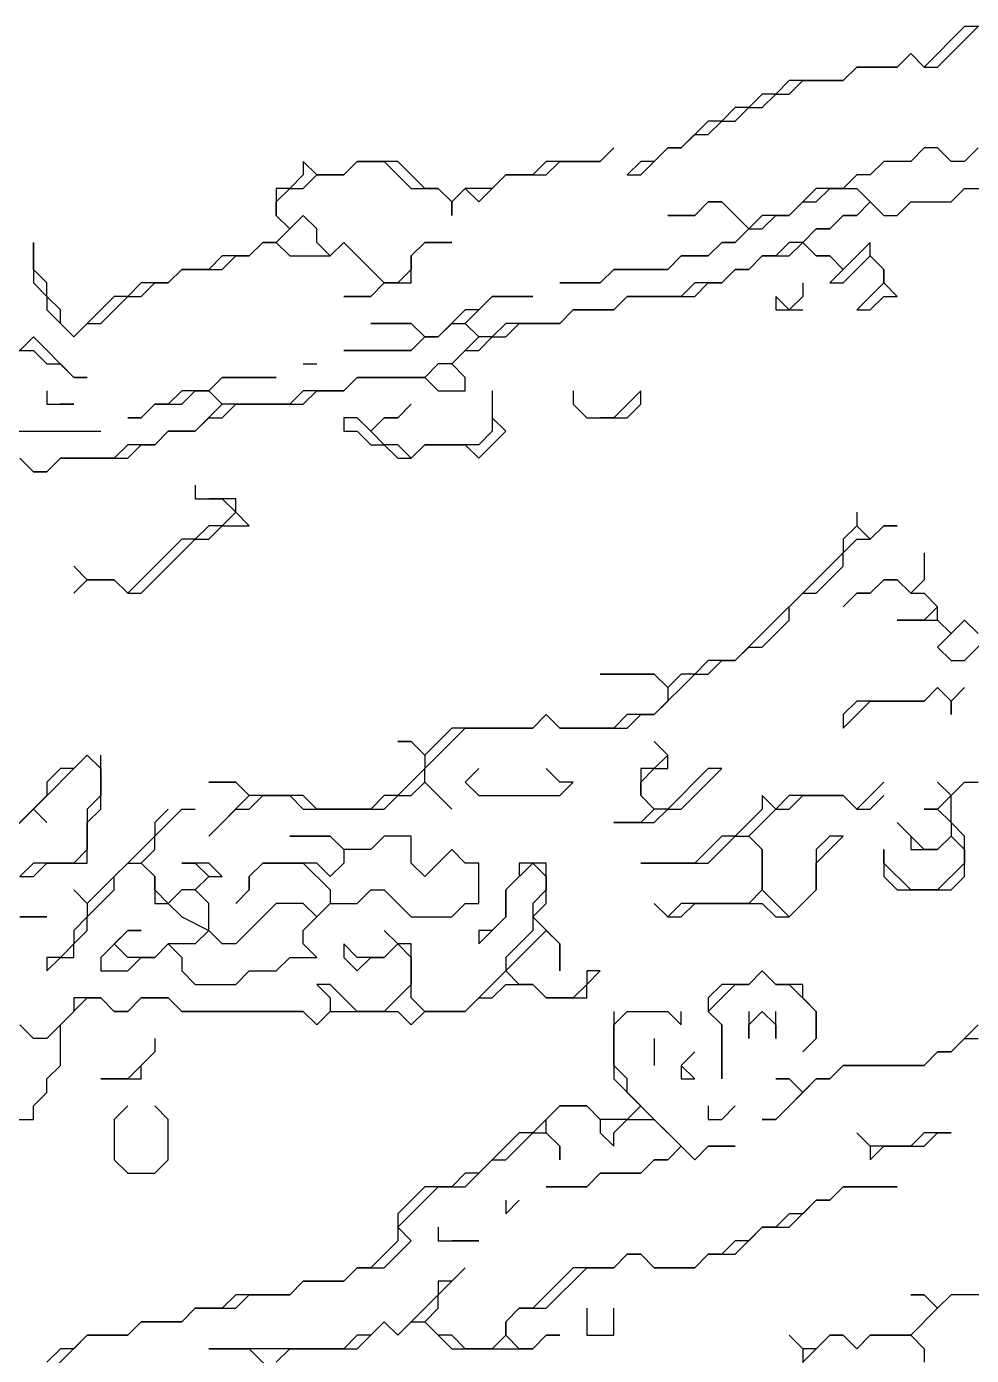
# Model space of a CAD drawing. Header units: metres. Extents: x 76363 to 76886, y 81203 to 81673.
# Drawn here: x 76474 to 76502, y 81278.4 to 81317.8 of the extents above; entities that cross this region are included whole.
import ezdxf

# ---------------------------------------------------------------- set-up
doc = ezdxf.new("R2010")
doc.units = ezdxf.units.M

msp = doc.modelspace()

# ---------------------------------------------------------------- linework, layer by layer
for points in [[(76502.6, 81317.8, 218.47), (76501.8, 81317.8, 218.48), (76500.6, 81316.6, 218.66), (76500.2, 81317, 218.53), (76499.8, 81316.6, 218.503), (76498.6, 81316.6, 218.43), (76498.2, 81316.2, 218.5), (76496.6, 81316.2, 218.5), (76496.2, 81315.8, 218.49), (76495.8, 81315.8, 218.485), (76495.4, 81315.4, 218.55), (76495, 81315.4, 218.55), (76494.6, 81315, 218.645), (76494.2, 81315, 218.61), (76493.4, 81314.2, 218.65), (76493, 81314.2, 218.73), (76492.6, 81313.8, 218.79), (76492.2, 81313.8, 218.875), (76491.8, 81313.4, 219.045), (76492.2, 81313.4, 219.077), (76493, 81314.2, 218.73), (76493.4, 81314.2, 218.65), (76493.8, 81314.6, 218.595), (76494.2, 81314.6, 218.67), (76494.6, 81315, 218.645), (76495, 81315, 218.69), (76495.4, 81315.4, 218.55), (76495.8, 81315.4, 218.54), (76496.2, 81315.8, 218.49), (76496.6, 81315.8, 218.49), (76497, 81316.2, 218.5), (76498.2, 81316.2, 218.5), (76498.6, 81316.6, 218.43), (76499.8, 81316.6, 218.503), (76500.2, 81317, 218.53), (76500.6, 81316.6, 218.66), (76501, 81316.6, 218.73), (76502.2, 81317.8, 218.45)], [(76502.2, 81314.2, 220.69), (76501.8, 81313.8, 220.83), (76501.4, 81313.8, 220.68), (76501, 81314.2, 220.387), (76500.6, 81314.2, 220.365), (76500.2, 81313.8, 220.61), (76499.4, 81313.8, 220.525), (76499, 81313.4, 220.665), (76498.6, 81313.4, 220.553), (76498.2, 81313, 220.805), (76497.4, 81313, 220.65), (76496.6, 81312.2, 220.965), (76495.8, 81312.2, 220.7), (76495.4, 81311.8, 220.944), (76494.6, 81312.6, 219.98), (76494.2, 81312.6, 219.917), (76493.8, 81312.2, 220.115), (76493, 81312.2, 219.89), (76493.8, 81312.2, 220.115), (76494.2, 81312.6, 219.917), (76494.6, 81312.6, 219.98), (76495.4, 81311.8, 220.944), (76495, 81311.4, 220.927), (76494.6, 81311.4, 220.785), (76494.2, 81311, 220.96), (76493.4, 81311, 220.81), (76493, 81310.6, 220.945), (76491.4, 81310.6, 220.755), (76491, 81310.2, 220.975), (76489.8, 81310.2, 220.74), (76491, 81310.2, 220.975), (76491.4, 81310.6, 220.755), (76493, 81310.6, 220.945), (76493.4, 81311, 220.81), (76494.2, 81311, 220.96), (76494.6, 81311.4, 220.785), (76495, 81311.4, 220.927), (76495.4, 81311.8, 220.944), (76495.8, 81311.8, 221.067), (76496.2, 81312.2, 220.75), (76496.6, 81312.2, 220.965), (76497, 81312.6, 220.765), (76497.4, 81312.6, 220.893), (76497.8, 81313, 220.703), (76498.6, 81313, 220.977), (76499, 81312.6, 221.09), (76498.6, 81312.2, 221.08), (76498.2, 81312.2, 221.195), (76497.8, 81311.8, 221.17), (76497.4, 81311.8, 221.29), (76497, 81311.4, 221.35), (76496.6, 81311.4, 221.35), (76496.2, 81311, 221.255), (76495.8, 81311, 221.26), (76495.4, 81310.6, 221.245), (76495, 81310.6, 221.293), (76494.6, 81310.2, 221.305), (76493.8, 81310.2, 221.235), (76493.4, 81309.8, 221.14), (76491.8, 81309.8, 221.23), (76491.4, 81309.4, 221.245), (76490.2, 81309.4, 221.25), (76489.8, 81309, 221.157), (76488.2, 81309, 221.05), (76487.8, 81308.6, 221.07), (76487.4, 81308.6, 221.065), (76487, 81309, 220.77), (76487.8, 81309.8, 220.467), (76489, 81309.8, 220.693), (76487.8, 81309.8, 220.467), (76487.4, 81309.4, 220.68), (76487, 81309.4, 220.495), (76486.2, 81308.6, 220.73), (76485.8, 81308.6, 220.657), (76485.4, 81309, 220.29), (76484.2, 81309, 220.197), (76485.4, 81309, 220.29), (76485.8, 81308.6, 220.657), (76485.4, 81308.2, 220.79), (76483.4, 81308.2, 220.68), (76485.4, 81308.2, 220.79), (76485.8, 81308.6, 220.657), (76486.2, 81308.6, 220.73), (76486.6, 81309, 220.595), (76487, 81309, 220.77), (76487.4, 81308.6, 221.065), (76486.6, 81307.8, 221), (76486.2, 81307.8, 221), (76485.8, 81307.4, 221.14), (76483.8, 81307.4, 221.14), (76483.4, 81307, 221.177), (76482.2, 81307, 221.28), (76481.8, 81306.6, 221.19), (76479.8, 81306.6, 221.31), (76479.4, 81307, 220.95), (76479.8, 81307.4, 220.85), (76481.4, 81307.4, 220.873), (76479.8, 81307.4, 220.85), (76479.4, 81307, 220.95), (76478.6, 81307, 220.915), (76478.2, 81306.6, 221.145), (76477.8, 81306.6, 221.035), (76477.4, 81306.2, 221.267), (76477, 81306.2, 221.153), (76477.4, 81306.2, 221.267), (76477.8, 81306.6, 221.035), (76478.6, 81306.6, 221.18), (76479, 81307, 220.99), (76479.4, 81307, 220.95), (76479.8, 81306.6, 221.31), (76479, 81305.8, 221.39), (76478.2, 81305.8, 221.55), (76477.8, 81305.4, 221.745), (76477, 81305.4, 221.805), (76476.6, 81305, 221.825), (76475, 81305, 221.68), (76474.6, 81304.6, 221.63), (76474.2, 81304.6, 221.545), (76473.8, 81305, 221.61)], [(76491.4, 81314.2, 218.74), (76491, 81313.8, 218.87), (76489.4, 81313.8, 218.84), (76489, 81313.4, 218.86), (76488.2, 81313.4, 218.75), (76487.8, 81313, 218.7), (76487, 81313, 218.69), (76486.6, 81312.6, 218.76), (76486.2, 81313, 218.78), (76485.8, 81313, 218.78), (76485, 81313.8, 218.745), (76483.8, 81313.8, 218.9), (76483.4, 81313.4, 218.88), (76482.6, 81313.4, 218.995), (76482.2, 81313.8, 219.05), (76482.2, 81313.4, 219.04), (76481.8, 81313, 219.095), (76481.4, 81313, 219.06), (76481.4, 81312.2, 218.91), (76481.8, 81311.8, 219.01), (76481.4, 81311.4, 218.95), (76481, 81311.4, 218.95), (76480.6, 81311, 218.94), (76479.8, 81311, 219.09), (76479.4, 81310.6, 219.16), (76478.6, 81310.6, 219.155), (76478.2, 81310.2, 219.14), (76477.4, 81310.2, 219.18), (76477, 81309.8, 219.357), (76476.6, 81309.8, 219.285), (76475.4, 81308.6, 219.39), (76475, 81309, 219.25), (76475, 81309.4, 219.155), (76474.6, 81309.8, 219.163), (76474.6, 81310.2, 219.155), (76474.2, 81310.6, 219.1), (76474.2, 81311.4, 219.06), (76474.2, 81310.2, 219.16), (76474.6, 81309.8, 219.163), (76474.6, 81309.4, 219.19), (76475.4, 81308.6, 219.39), (76475.8, 81309, 219.365), (76476.2, 81309, 219.33), (76477, 81309.8, 219.357), (76477.4, 81309.8, 219.21), (76477.8, 81310.2, 219.14), (76478.2, 81310.2, 219.14), (76478.6, 81310.6, 219.155), (76479.8, 81310.6, 219.08), (76480.2, 81311, 218.995), (76480.6, 81311, 218.94), (76481, 81311.4, 218.95), (76481.4, 81311.4, 218.95), (76481.8, 81311, 219.01), (76483, 81311, 219.332), (76483.4, 81311.4, 219.18), (76484.6, 81310.2, 219.43), (76484.2, 81309.8, 219.64), (76483.4, 81309.8, 219.795), (76484.2, 81309.8, 219.64), (76484.6, 81310.2, 219.43), (76485.4, 81310.2, 219.615), (76485.4, 81311, 219.377), (76485.8, 81311.4, 219.135), (76486.6, 81311.4, 219.24), (76485.8, 81311.4, 219.135), (76485.4, 81311, 219.377), (76485.4, 81310.6, 219.48), (76485, 81310.2, 219.5), (76484.6, 81310.2, 219.43), (76483.4, 81311.4, 219.18), (76483, 81311, 219.332), (76482.6, 81311.4, 219.34), (76482.6, 81311.8, 219.35), (76482.2, 81312.2, 219.29), (76481.8, 81311.8, 219.01), (76481.4, 81312.2, 218.91), (76481.4, 81312.6, 219.005), (76481.8, 81313, 219.095), (76482.2, 81313, 219.095), (76482.6, 81313.4, 218.995), (76483.4, 81313.4, 218.88), (76483.8, 81313.8, 218.9), (76484.6, 81313.8, 218.81), (76485.4, 81313, 218.78), (76486.2, 81313, 218.78), (76486.6, 81312.6, 218.76), (76486.6, 81312.2, 218.855), (76486.6, 81312.6, 218.76), (76487, 81313, 218.69), (76487.4, 81312.6, 218.75), (76488.2, 81313.4, 218.75), (76489.4, 81313.4, 218.937), (76489.8, 81313.8, 218.8), (76491, 81313.8, 218.87)], [(76473.8, 81305, 221.61), (76474.2, 81304.6, 221.545), (76474.6, 81304.6, 221.63), (76475, 81305, 221.68), (76477, 81305, 221.785), (76477.4, 81305.4, 221.805), (76477.8, 81305.4, 221.745), (76478.2, 81305.8, 221.55), (76479, 81305.8, 221.39), (76479.4, 81306.2, 221.34), (76479.8, 81306.2, 221.34), (76480.2, 81306.6, 221.35), (76482.2, 81306.6, 221.15), (76482.6, 81307, 221.225), (76483.4, 81307, 221.177), (76483.8, 81307.4, 221.14), (76485.8, 81307.4, 221.14), (76486.2, 81307, 220.86), (76487, 81307, 220.5), (76487, 81307.4, 220.673), (76486.6, 81307.8, 221), (76487, 81308.2, 221.055), (76487.4, 81308.2, 221.01), (76487.8, 81308.6, 221.07), (76488.2, 81308.6, 221.065), (76488.6, 81309, 221.12), (76489.8, 81309, 221.157), (76490.2, 81309.4, 221.25), (76491.4, 81309.4, 221.245), (76491.8, 81309.8, 221.23), (76493.8, 81309.8, 221.14), (76494.2, 81310.2, 221.31), (76494.6, 81310.2, 221.305), (76495, 81310.6, 221.293), (76495.4, 81310.6, 221.245), (76495.8, 81311, 221.26), (76496.6, 81311, 221.295), (76497, 81311.4, 221.35), (76497.4, 81311, 220.973), (76497.8, 81311, 220.815), (76498.2, 81310.6, 220.55), (76497.8, 81310.2, 220.273), (76498.2, 81310.2, 220.247), (76499, 81311, 220.33), (76499.4, 81310.6, 219.738), (76499.4, 81310.2, 219.488), (76498.6, 81309.4, 219.17), (76499, 81309.4, 218.868), (76499.4, 81309.8, 219.087), (76499.8, 81309.8, 218.924), (76499.4, 81310.2, 219.488), (76499.4, 81310.6, 219.738), (76499, 81311, 220.33), (76499, 81311.4, 220.58), (76498.2, 81310.6, 220.55), (76497.8, 81311, 220.815), (76497.4, 81311, 220.973), (76497, 81311.4, 221.35), (76497.4, 81311.8, 221.29), (76497.8, 81311.8, 221.17), (76498.2, 81312.2, 221.195), (76498.6, 81312.2, 221.08), (76499, 81312.6, 221.09), (76499.4, 81312.2, 220.99), (76499.8, 81312.2, 220.993), (76500.2, 81312.6, 220.97), (76501.4, 81312.6, 221.08), (76501.8, 81313, 221.095), (76503, 81313, 221.17)], [(76497, 81310.2, 220.546), (76497, 81309.8, 220.262), (76496.6, 81309.4, 220.35), (76496.2, 81309.8, 220.59), (76496.2, 81309.4, 220.27), (76497, 81309.4, 220.113)], [(76472.6, 81308.6, 219.585), (76473, 81308.2, 219.69), (76474.2, 81308.2, 219.75), (76474.6, 81307.8, 219.863), (76475, 81307.8, 219.722), (76475.4, 81307.4, 219.95), (76475.8, 81307.4, 220.1), (76475.4, 81307.4, 219.95), (76474.2, 81308.6, 219.655), (76473.8, 81308.2, 219.83), (76473.4, 81308.2, 219.8), (76473, 81308.6, 219.62)], [(76482.2, 81307.8, 220.785), (76482.6, 81307.8, 220.94)], [(76474.6, 81307, 220.39), (76474.6, 81306.6, 220.733), (76475.4, 81306.6, 220.558), (76475, 81306.6, 220.73)], [(76487.8, 81307, 219.856), (76487.8, 81305.8, 219.055), (76487.4, 81305.4, 218.85), (76485.8, 81305.4, 219.288), (76485.4, 81305, 218.856), (76485, 81305.4, 219.697), (76484.6, 81305.4, 219.723), (76484.2, 81305.8, 220), (76484.6, 81306.2, 220.453), (76485, 81306.2, 220.628), (76485.4, 81306.6, 220.87), (76485, 81306.2, 220.628), (76484.6, 81306.2, 220.453), (76484.2, 81305.8, 220), (76483.8, 81306.2, 220.297), (76483.4, 81306.2, 220.496), (76483.4, 81305.8, 220.04), (76483.8, 81305.8, 219.92), (76484.2, 81305.4, 219.613), (76484.6, 81305.4, 219.723), (76485, 81305, 219.115), (76485.4, 81305, 218.856), (76485.8, 81305.4, 219.288), (76487, 81305.4, 218.964), (76487.4, 81305, 218.34), (76488.2, 81305.8, 218.835), (76487.8, 81306.2, 219.406)], [(76490.2, 81307, 219.324), (76490.2, 81306.6, 218.887), (76490.6, 81306.2, 218.567), (76491.8, 81306.2, 218.293), (76492.2, 81306.6, 218.5), (76492.2, 81307, 218.892), (76491.4, 81306.2, 218.473), (76491, 81306.2, 218.54)], [(76472.6, 81305.8, 221.358), (76476.2, 81305.8, 221.445)], [(76479, 81304.2, 220.298), (76479, 81303.8, 219.965), (76479.8, 81303.8, 219.617), (76480.2, 81303.4, 219.14), (76479.8, 81303, 218.958), (76479.4, 81303, 218.986), (76479, 81302.6, 218.482), (76478.6, 81302.6, 218.82), (76477, 81301, 217.705), (76476.6, 81301.4, 218.427), (76475.8, 81301.4, 218.334), (76475.4, 81301.8, 218.917), (76475.8, 81301.4, 218.334), (76475.4, 81301, 218.08), (76475.8, 81301.4, 218.334), (76476.6, 81301.4, 218.427), (76477, 81301, 217.705), (76477.4, 81301, 217.54), (76479, 81302.6, 218.482), (76479.4, 81302.6, 218.447), (76479.8, 81303, 218.958), (76480.6, 81303, 218.702), (76480.2, 81303.4, 219.14), (76480.2, 81303.8, 219.407), (76479.4, 81303.8, 219.877)], [(76498.6, 81303.4, 214.285), (76498.6, 81303, 214.04), (76498.2, 81302.6, 213.91), (76498.2, 81302.2, 213.663), (76495, 81299, 212.54), (76494.2, 81299, 212.62), (76493.8, 81298.6, 212.49), (76493.4, 81298.6, 212.553), (76493, 81298.2, 212.353), (76492.6, 81298.6, 212.76), (76491, 81298.6, 213.035), (76492.6, 81298.6, 212.76), (76493, 81298.2, 212.353), (76493, 81297.8, 212.145), (76492.6, 81297.4, 212.017), (76491.8, 81297.4, 212.2), (76491.4, 81297, 212), (76489.8, 81297, 212.16), (76489.4, 81297.4, 212.463), (76489, 81297, 212.2), (76486.6, 81297, 212.88), (76485.8, 81296.2, 212.635), (76485.4, 81296.6, 213.062), (76485, 81296.6, 213.177), (76485.4, 81296.6, 213.062), (76485.8, 81296.2, 212.635), (76485.8, 81295.8, 212.35), (76485, 81295, 212.05), (76484.6, 81295, 212.205), (76484.2, 81294.6, 212.103), (76482.6, 81294.6, 212.23), (76482.2, 81295, 212.514), (76480.6, 81295, 212.442), (76480.2, 81295.4, 212.89), (76479.4, 81295.4, 212.85), (76480.2, 81295.4, 212.89), (76480.6, 81295, 212.442), (76479.4, 81293.8, 211.785), (76480.2, 81294.6, 212.317), (76480.6, 81294.6, 212.04), (76481, 81295, 212.47), (76481.8, 81295, 212.45), (76482.2, 81294.6, 212.2), (76484.6, 81294.6, 211.997), (76485, 81295, 212.05), (76485.4, 81295, 212.015), (76485.8, 81295.4, 212.185), (76486.6, 81294.6, 211.76), (76485.8, 81295.4, 212.185), (76485.8, 81295.8, 212.35), (76487, 81297, 212.753), (76489, 81297, 212.2), (76489.4, 81297.4, 212.463), (76489.8, 81297, 212.16), (76491.8, 81297, 211.92), (76492.2, 81297.4, 212.17), (76492.6, 81297.4, 212.017), (76493.8, 81298.6, 212.49), (76494.2, 81298.6, 212.41), (76494.6, 81299, 212.537), (76495, 81299, 212.54), (76495.4, 81299.4, 212.63), (76495.8, 81299.4, 212.577), (76496.6, 81300.2, 212.812), (76496.6, 81300.6, 213.087), (76497, 81301, 213.27), (76497.4, 81301, 213.15), (76498.2, 81301.8, 213.49), (76498.2, 81302.2, 213.663), (76498.6, 81302.6, 213.777), (76499, 81302.6, 213.835), (76499.4, 81303, 213.96), (76499.8, 81303, 213.92), (76499.4, 81303, 213.96), (76499, 81302.6, 213.835), (76498.6, 81303, 214.04)], [(76500.6, 81302.2, 213.58), (76500.6, 81301.4, 213.085), (76500.2, 81301, 213.06), (76499.8, 81301.4, 213.35), (76499.4, 81301.4, 213.32), (76499, 81301, 213.185), (76498.6, 81301, 213.177), (76498.2, 81300.6, 212.94), (76498.6, 81301, 213.177), (76499, 81301, 213.185), (76499.4, 81301.4, 213.32), (76499.8, 81301.4, 213.35), (76500.2, 81301, 213.06), (76500.6, 81301, 212.99), (76501, 81300.6, 212.613), (76500.6, 81300.2, 212.55), (76499.8, 81300.2, 212.65), (76501, 81300.2, 212.393), (76501.4, 81299.8, 212.09), (76501, 81299.4, 212), (76501.4, 81299, 211.905), (76501.8, 81299, 211.82), (76502.6, 81299.8, 212.39)], [(76502.2, 81299.8, 212.28), (76501.8, 81300.2, 212.375), (76501.4, 81299.8, 212.09), (76501, 81300.2, 212.393), (76501, 81300.6, 212.613), (76500.6, 81301, 212.99)], [(76501, 81298.2, 211.54), (76500.6, 81297.8, 211.4), (76498.6, 81297.8, 211.47), (76498.2, 81297.4, 211.425), (76498.2, 81297, 211.175), (76499, 81297.8, 211.39), (76500.6, 81297.8, 211.4), (76501, 81298.2, 211.54), (76501.4, 81297.8, 211.275), (76501.4, 81297.4, 211.15), (76501.4, 81297.8, 211.275), (76501.8, 81298.2, 211.533)], [(76492.6, 81296.6, 211.71), (76493, 81296.2, 211.58), (76492.6, 81295.8, 211.445), (76492.2, 81295.8, 211.445), (76492.2, 81295, 211.22), (76492.6, 81294.6, 211.085), (76492.2, 81294.2, 210.95), (76491.4, 81294.2, 210.96), (76492.6, 81294.2, 210.99), (76493, 81294.6, 211.2), (76493.4, 81294.6, 211.2), (76494.6, 81295.8, 211.28), (76494.2, 81295.8, 211.4), (76493, 81294.6, 211.2), (76492.6, 81294.6, 211.085), (76492.2, 81295, 211.22), (76492.2, 81295.4, 211.24), (76492.6, 81295.8, 211.445), (76493, 81295.8, 211.365), (76493, 81296.2, 211.58)], [(76473, 81293.4, 213.37), (76474.2, 81294.6, 213.647), (76474.6, 81294.2, 213.425), (76474.2, 81294.6, 213.647), (76475.8, 81296.2, 214.43), (76476.2, 81295.8, 214.15), (76476.2, 81295, 213.8), (76475.8, 81294.6, 213.64), (76475.8, 81293.4, 213.09), (76475.4, 81293, 212.95), (76474.2, 81293, 213.03), (76473.8, 81292.6, 212.98), (76474.2, 81292.6, 212.937), (76474.6, 81293, 213.03), (76475.8, 81293, 212.903), (76475.8, 81294.2, 213.55), (76476.2, 81294.6, 213.56), (76476.2, 81296.2, 214.41)], [(76475.8, 81296.2, 214.43), (76475.4, 81295.8, 214.307), (76475, 81295.8, 214.34), (76474.6, 81295.4, 214.157), (76474.6, 81295, 213.91), (76473.8, 81294.2, 213.42)], [(76487.4, 81295.8, 212.27), (76487, 81295.4, 212.09), (76487.4, 81295, 211.89), (76489.8, 81295, 211.39), (76490.2, 81295.4, 211.47), (76489.8, 81295.4, 211.55), (76489.4, 81295.8, 211.723)], [(76499.4, 81295.4, 210.565), (76498.6, 81294.6, 210.34), (76498.2, 81295, 210.55), (76496.6, 81295, 210.59), (76496.2, 81294.6, 210.43), (76495.8, 81295, 210.675), (76495.8, 81294.6, 210.505), (76495, 81293.8, 210.205), (76494.6, 81293.8, 210.22), (76493.8, 81293, 210.14), (76492.2, 81293, 210.44), (76494.2, 81293, 209.98), (76495, 81293.8, 210.205), (76495.4, 81293.8, 210.05), (76495.8, 81293.4, 209.92), (76495.8, 81292.2, 209.67), (76495.4, 81291.8, 209.575), (76493.4, 81291.8, 209.815), (76493, 81291.4, 209.8), (76492.6, 81291.8, 210), (76493, 81291.4, 209.8), (76493.4, 81291.4, 209.67), (76493.8, 81291.8, 209.77), (76495.8, 81291.8, 209.62), (76496.2, 81291.4, 209.61), (76496.6, 81291.4, 209.75), (76497.4, 81292.2, 209.815), (76497.4, 81293, 209.88), (76498.2, 81293.8, 210.08), (76497.8, 81293.8, 210.12), (76497.4, 81293.4, 210.01), (76497.4, 81292.2, 209.815), (76496.6, 81291.4, 209.75), (76495.8, 81292.2, 209.67), (76495.8, 81293.4, 209.92), (76495.4, 81293.8, 210.05), (76496.2, 81294.6, 210.43), (76496.6, 81294.6, 210.42), (76497, 81295, 210.567), (76498.2, 81295, 210.55), (76498.6, 81294.6, 210.34), (76499, 81294.6, 210.34), (76499.4, 81295, 210.43)], [(76501, 81295.4, 210.48), (76501.4, 81295, 210.35), (76501, 81294.6, 210.257), (76500.6, 81294.6, 210.307), (76501, 81294.6, 210.257), (76501.4, 81294.2, 210.235), (76501.4, 81293.8, 210.18), (76501, 81293.4, 210.453), (76500.6, 81293.4, 210.735), (76499.8, 81294.2, 210.24), (76500.2, 81293.8, 210.468), (76500.2, 81293.4, 210.585), (76501, 81293.4, 210.453), (76501.4, 81293.8, 210.18), (76501.8, 81293.4, 210.125), (76501.8, 81293, 210.025), (76501, 81292.2, 210.19), (76500.2, 81292.2, 210.05), (76499.4, 81293, 210.04), (76499.4, 81293.4, 210.05), (76499.4, 81292.6, 209.94), (76499.8, 81292.2, 209.92), (76501.4, 81292.2, 209.92), (76501.8, 81292.6, 209.93), (76501.8, 81293.8, 210.14), (76501.4, 81294.2, 210.235), (76501.4, 81295, 210.35), (76501.8, 81295.4, 210.48), (76502.2, 81295.4, 210.475)], [(76478.2, 81294.6, 212.73), (76477.8, 81294.2, 212.483), (76477.8, 81293.8, 212.37), (76475.8, 81291.8, 211.873), (76475.4, 81292.2, 212.48), (76475.8, 81291.8, 211.873), (76475.8, 81291.4, 211.5), (76475.4, 81291, 211.595), (76475.4, 81290.6, 211.39), (76475, 81290.2, 211.317), (76474.6, 81290.2, 211.41), (76474.6, 81289.8, 211.142), (76475, 81290.2, 211.317), (76475.4, 81290.2, 211.185), (76475.4, 81290.6, 211.39), (76475.8, 81291, 211.4), (76475.8, 81291.4, 211.5), (76476.6, 81292.2, 211.855), (76476.6, 81292.6, 212.134), (76477, 81293, 212.194), (76477.4, 81293, 211.95), (76477.8, 81292.6, 211.85), (76477.8, 81291.8, 211.483), (76478.2, 81291.8, 211.468), (76478.6, 81291.4, 211.03), (76479.4, 81291, 211.037), (76479, 81290.6, 210.69), (76478.2, 81290.6, 210.805), (76477.8, 81290.2, 210.6), (76477, 81290.2, 210.91), (76476.6, 81290.6, 211.08), (76477, 81291, 211.09), (76477.4, 81291, 211.13), (76477, 81291, 211.09), (76476.2, 81290.2, 211.15), (76476.2, 81289.8, 210.89), (76477, 81289.8, 210.887), (76477.4, 81290.2, 210.87), (76477.8, 81290.2, 210.6), (76478.2, 81290.6, 210.805), (76478.6, 81290.2, 210.55), (76478.6, 81289.8, 210.5), (76479, 81289.4, 210.56), (76480.2, 81289.4, 210.405), (76480.6, 81289.8, 210.5), (76481.4, 81289.8, 210.72), (76481.8, 81290.2, 210.87), (76482.6, 81290.2, 210.943), (76482.2, 81290.6, 210.75), (76482.2, 81291, 210.69), (76483, 81291.8, 211.19), (76483.8, 81291.8, 211.3), (76484.2, 81292.2, 211.28), (76484.6, 81292.2, 211.43), (76485.4, 81291.4, 211.12), (76486.6, 81291.4, 210.85), (76487, 81291.8, 211.03), (76487.4, 81291.8, 210.787), (76487.4, 81293, 211.15), (76487, 81293, 211.23), (76486.6, 81293.4, 211.475), (76485.8, 81292.6, 211.68), (76485.4, 81293, 211.425), (76485.4, 81293.8, 211.653), (76484.6, 81293.8, 211.65), (76484.2, 81293.4, 211.52), (76483.4, 81293.4, 211.48), (76483, 81293.8, 211.71), (76481.8, 81293.8, 211.893), (76483, 81293.8, 211.71), (76483.4, 81293.4, 211.48), (76483.4, 81293, 211.39), (76483, 81292.6, 211.375), (76482.6, 81293, 211.55), (76481, 81293, 211.5), (76480.6, 81292.6, 211.54), (76480.6, 81292.2, 211.596), (76480.2, 81291.8, 211.89), (76480.6, 81292.2, 211.596), (76480.6, 81292.6, 211.54), (76481, 81293, 211.5), (76482.2, 81293, 211.55), (76483, 81292.2, 211.28), (76483, 81291.8, 211.19), (76482.6, 81291.4, 210.9), (76482.2, 81291.8, 210.923), (76481.4, 81291.8, 210.845), (76480.2, 81290.6, 210.8), (76479.8, 81290.6, 210.74), (76479.4, 81291, 211.037), (76479.4, 81291.8, 211.303), (76479, 81292.2, 211.295), (76479.4, 81292.6, 211.7), (76479.8, 81292.6, 211.712), (76479.4, 81293, 211.72), (76478.6, 81293, 211.945), (76479, 81293, 211.79), (76479.4, 81292.6, 211.7), (76479, 81292.2, 211.295), (76478.6, 81292.2, 211.603), (76478.2, 81291.8, 211.468), (76477.8, 81292.2, 211.795), (76477.8, 81292.6, 211.85), (76477.4, 81293, 211.95), (76477.8, 81293.4, 212.25), (76477.8, 81293.8, 212.37), (76478.6, 81294.6, 212.477), (76479, 81294.6, 212.323)], [(76472.6, 81285.4, 210.942), (76474.2, 81285.4, 210.245), (76474.2, 81285.8, 210.455), (76474.6, 81286.2, 210.355), (76474.6, 81286.6, 210.505), (76475, 81287, 210.24), (76475, 81288.2, 210.33), (76475.8, 81289, 210.477), (76476.2, 81289, 210.475), (76476.6, 81288.6, 210.342), (76477, 81288.6, 210.28), (76477.4, 81289, 210.36), (76478.2, 81289, 210.125), (76478.6, 81288.6, 210.04), (76482.2, 81288.6, 210.13), (76482.6, 81288.2, 209.885), (76483, 81288.6, 210.095), (76485, 81288.6, 210.138), (76485.4, 81288.2, 209.87), (76485.8, 81288.6, 210.16), (76487, 81288.6, 210.04), (76487.4, 81289, 210.055), (76487.8, 81289, 210.01), (76488.2, 81289.4, 210.07), (76489, 81289.4, 210.065), (76489.4, 81289, 209.96), (76490.6, 81289, 209.81), (76490.6, 81289.4, 209.83), (76491, 81289.8, 209.85), (76490.6, 81289.8, 209.873), (76490.6, 81289.4, 209.83), (76490.2, 81289, 209.913), (76489.4, 81289, 209.96), (76489, 81289.4, 210.065), (76488.6, 81289.4, 210.067), (76488.2, 81289.8, 210.205), (76489.4, 81291, 210.215), (76489.8, 81290.6, 210.12), (76489.8, 81289.8, 210.16), (76489.8, 81290.6, 210.12), (76489, 81291.4, 210.31), (76489.4, 81291.8, 210.32), (76489.4, 81293, 210.8), (76488.6, 81293, 210.99), (76488.6, 81292.6, 210.855), (76488.2, 81292.2, 210.73), (76488.2, 81291.4, 210.62), (76487.8, 81291, 210.64), (76487.4, 81291, 210.68), (76487.4, 81290.6, 210.66), (76488.2, 81291.4, 210.62), (76488.2, 81292.2, 210.73), (76489, 81293, 210.91), (76489.4, 81292.6, 210.74), (76489.4, 81292.2, 210.495), (76489, 81291.8, 210.48), (76489, 81291, 210.29), (76488.2, 81290.2, 210.34), (76488.2, 81289.8, 210.205), (76487, 81288.6, 210.04), (76485.8, 81288.6, 210.16), (76485.4, 81289, 210.26), (76485.4, 81290.6, 210.71), (76485, 81290.6, 210.82), (76484.6, 81291, 210.92), (76485, 81290.6, 210.82), (76484.6, 81290.2, 211.188), (76483.8, 81290.2, 211.61), (76483.4, 81290.6, 211.745), (76483.4, 81290.2, 211.61), (76483.8, 81289.8, 211.427), (76484.2, 81290.2, 211.46), (76484.6, 81290.2, 211.188), (76485, 81290.6, 210.82), (76485.4, 81290.2, 210.65), (76485.4, 81289.4, 210.38), (76484.6, 81288.6, 210.257), (76483.8, 81288.6, 210.177), (76483, 81289.4, 210.686), (76482.6, 81289.4, 210.59), (76483, 81289, 210.34), (76483, 81288.6, 210.095), (76482.6, 81288.2, 209.885), (76482.2, 81288.6, 210.13), (76478.6, 81288.6, 210.04), (76478.2, 81289, 210.125), (76477.4, 81289, 210.36), (76477, 81288.6, 210.28), (76476.6, 81288.6, 210.342), (76476.2, 81289, 210.475), (76475.4, 81289, 210.553), (76475.4, 81288.6, 210.3), (76474.6, 81287.8, 210.57), (76474.2, 81287.8, 210.833), (76473.8, 81288.2, 211.007)], [(76473.8, 81291.4, 212.35), (76474.6, 81291.4, 212.28), (76473.8, 81291.4, 212.35)], [(76495.8, 81289.8, 209.6), (76495.4, 81289.4, 209.63), (76494.6, 81289.4, 209.585), (76494.2, 81289, 209.57), (76494.2, 81288.6, 209.63), (76494.6, 81288.2, 209.893), (76494.6, 81286.6, 209.912), (76494.6, 81288.2, 209.893), (76494.2, 81288.6, 209.63), (76495, 81289.4, 209.625), (76495.4, 81289.4, 209.63), (76495.8, 81289.8, 209.6), (76496.2, 81289.4, 209.58), (76496.6, 81289.4, 209.58), (76497.4, 81288.6, 209.55), (76497.4, 81287.8, 209.58), (76497, 81287.4, 209.9), (76497.4, 81287.8, 209.58), (76497.4, 81288.6, 209.55), (76497, 81289, 209.56), (76497, 81289.4, 209.58), (76496.2, 81289.4, 209.58)], [(76491.4, 81288.6, 209.817), (76491.4, 81286.6, 209.93), (76492.2, 81285.8, 209.82), (76491.8, 81285.4, 209.765), (76491, 81285.4, 209.73), (76490.6, 81285.8, 209.865), (76489.8, 81285.8, 209.905), (76489, 81285, 209.87), (76488.6, 81285, 209.95), (76487.4, 81283.8, 210.06), (76487, 81283.8, 210.055), (76486.6, 81283.4, 209.96), (76485.8, 81283.4, 209.89), (76485, 81282.6, 209.78), (76485, 81281.8, 209.555), (76484.2, 81281, 209.785), (76483.8, 81281, 209.76), (76483.4, 81280.6, 209.793), (76482.2, 81280.6, 209.78), (76481.8, 81280.2, 209.76), (76480.2, 81280.2, 209.885), (76479.8, 81279.8, 209.83), (76479, 81279.8, 209.88), (76478.6, 81279.4, 209.895), (76477.4, 81279.4, 210.05), (76477, 81279, 209.955), (76475.8, 81279, 210.11), (76475.4, 81278.6, 210.02), (76475, 81278.6, 209.985), (76474.6, 81278.2, 209.93)], [(76474.6, 81277.8, 209.795), (76475.8, 81279, 210.11), (76477, 81279, 209.955), (76477.4, 81279.4, 210.05), (76478.6, 81279.4, 209.895), (76479, 81279.8, 209.88), (76480.2, 81279.8, 209.83), (76480.6, 81280.2, 209.847), (76481.8, 81280.2, 209.76), (76482.2, 81280.6, 209.78), (76483.4, 81280.6, 209.793), (76483.8, 81281, 209.76), (76484.6, 81281, 209.745), (76485.4, 81281.8, 209.32), (76485, 81282.2, 209.69), (76486.2, 81283.4, 209.925), (76487, 81283.4, 209.96), (76487.8, 81284.2, 209.995), (76488.2, 81284.2, 209.99), (76489, 81285, 209.87), (76489.4, 81285, 209.79), (76489.8, 81284.6, 209.54), (76489.8, 81284.2, 209.323), (76489.8, 81284.6, 209.54), (76489.4, 81285, 209.79), (76489.4, 81285.4, 209.885), (76489.8, 81285.8, 209.905), (76490.6, 81285.8, 209.865), (76491, 81285.4, 209.73), (76491, 81285, 209.64), (76491.4, 81284.6, 209.437), (76491.4, 81285, 209.71), (76491.8, 81285.4, 209.765), (76492.6, 81285.4, 209.575), (76493.4, 81284.6, 208.73), (76493, 81284.2, 208.44), (76492.6, 81284.2, 208.493), (76492.2, 81283.8, 208.273), (76491, 81283.8, 208.89), (76490.6, 81283.4, 208.773), (76489.4, 81283.4, 208.742), (76490.6, 81283.4, 208.773), (76491, 81283.8, 208.89), (76492.2, 81283.8, 208.273), (76492.6, 81284.2, 208.493), (76493, 81284.2, 208.44), (76493.4, 81284.6, 208.73), (76493.8, 81284.2, 208.36), (76494.2, 81284.6, 208.633), (76495, 81284.6, 208.222), (76494.2, 81284.6, 208.633), (76493.8, 81284.2, 208.36), (76491.8, 81286.2, 210.03), (76491.8, 81286.6, 210.237), (76491.4, 81287, 209.977), (76491.4, 81288.2, 209.85), (76491.8, 81288.6, 209.79), (76493, 81288.6, 209.71), (76493.4, 81288.2, 209.69), (76493.4, 81288.6, 209.67)], [(76495.4, 81288.6, 210.163), (76495.4, 81287.8, 210.59), (76495.4, 81288.2, 210.403), (76495.8, 81288.6, 210.293), (76496.2, 81288.2, 210.523), (76496.2, 81287.8, 210.56), (76496.2, 81288.6, 210.283)], [(76502.2, 81288.2, 209.58), (76501.4, 81287.4, 209.515), (76501, 81287.4, 209.55), (76500.6, 81287, 209.535), (76498.2, 81287, 209.545), (76497.8, 81286.6, 209.53), (76497.4, 81286.6, 209.605), (76497, 81286.2, 209.59), (76496.6, 81286.6, 209.84), (76496.2, 81286.6, 209.92), (76496.6, 81286.6, 209.84), (76497, 81286.2, 209.59), (76496.2, 81285.4, 209.07), (76495.8, 81285.4, 209.215), (76496.2, 81285.4, 209.07), (76497.4, 81286.6, 209.605), (76497.8, 81286.6, 209.53), (76498.2, 81287, 209.545), (76500.6, 81287, 209.535), (76501, 81287.4, 209.55), (76501.4, 81287.4, 209.515), (76501.8, 81287.8, 209.57), (76502.2, 81287.8, 209.57)], [(76477.8, 81287.8, 209.913), (76477.8, 81287.4, 209.86), (76477, 81286.6, 209.94), (76476.2, 81286.6, 209.99), (76477.4, 81286.6, 209.945), (76477.4, 81287, 209.92), (76477.8, 81287.4, 209.86)], [(76492.6, 81287.8, 210.083), (76492.6, 81287, 210.49)], [(76493.8, 81287.4, 209.74), (76493.4, 81287, 209.945), (76493.4, 81286.6, 209.85), (76493.8, 81286.6, 209.77), (76493.4, 81287, 209.945)], [(76475.4, 81286.2, 209.943)], [(76477, 81285.8, 209.795), (76476.6, 81285.4, 209.78), (76476.6, 81284.2, 210.03), (76477, 81283.8, 209.97), (76477.8, 81283.8, 209.86), (76478.2, 81284.2, 209.8), (76478.2, 81285.4, 209.78), (76477.8, 81285.8, 209.79)], [(76494.2, 81285.8, 209.583), (76494.2, 81285.4, 209.375), (76494.6, 81285.4, 209.37), (76495, 81285.8, 209.52)], [(76498.6, 81285, 207.11), (76499, 81284.6, 206.002), (76499, 81284.2, 205.404), (76499.4, 81284.6, 205.778), (76500.6, 81284.6, 205.087), (76501, 81285, 205.757), (76501.4, 81285, 205.398), (76500.6, 81285, 206.167), (76500.2, 81284.6, 205.41), (76499, 81284.6, 206.002)], [(76481.4, 81278.2, 205.812), (76481.8, 81278.6, 206.13), (76483.8, 81278.6, 205.578), (76484.6, 81279.4, 206.553), (76485, 81279, 205.258), (76485.4, 81279.4, 205.858), (76485.8, 81279.4, 205.534), (76486.6, 81278.6, 204.246), (76489, 81278.6, 203.38), (76489.4, 81279, 203.554), (76489.8, 81279, 203.382), (76489.4, 81279, 203.554), (76489, 81278.6, 203.38), (76488.6, 81278.6, 203.575), (76488.2, 81279, 204.035), (76488.2, 81279.4, 204.48), (76488.6, 81279.8, 204.793), (76489.4, 81279.8, 204.28), (76490.6, 81281, 204.964), (76491.4, 81281, 204.427), (76491.8, 81281.4, 205.042), (76492.2, 81281.4, 205.132), (76492.6, 81281, 204.037), (76493.8, 81281, 203.627), (76494.2, 81281.4, 204.212), (76495, 81281.4, 203.483), (76495.8, 81282.2, 204.248), (76496.6, 81282.2, 203.797), (76497.4, 81283, 204.52), (76497.8, 81283, 204.328), (76498.2, 81283.4, 204.75), (76499.8, 81283.4, 204.152), (76498.2, 81283.4, 204.75), (76497.8, 81283, 204.328), (76497.4, 81283, 204.52), (76497, 81282.6, 204.043), (76496.6, 81282.6, 204.263), (76496.2, 81282.2, 204.003), (76495.8, 81282.2, 204.248), (76495.4, 81281.8, 203.945), (76495, 81281.8, 203.93), (76494.6, 81281.4, 203.795), (76494.2, 81281.4, 204.212), (76493.8, 81281, 203.627), (76492.6, 81281, 204.037), (76492.2, 81281.4, 205.132), (76491.8, 81281.4, 205.042), (76491.4, 81281, 204.427), (76490.2, 81281, 205), (76489, 81279.8, 204.508), (76488.6, 81279.8, 204.793), (76488.2, 81279.4, 204.48), (76488.2, 81279, 204.035), (76487.8, 81278.6, 203.83), (76487, 81278.6, 204.207), (76486.6, 81279, 204.79), (76486.2, 81279, 204.75), (76485.8, 81279.4, 205.534), (76486.2, 81279.8, 205.838), (76486.2, 81280.2, 206.492), (76487, 81281, 207.25), (76486.6, 81280.6, 206.593), (76486.2, 81280.6, 207.38), (76486.2, 81280.2, 206.492), (76485, 81279, 205.258), (76484.6, 81279.4, 206.553), (76484.2, 81279, 205.886), (76483.8, 81279, 206.256), (76483.4, 81278.6, 205.996), (76479.4, 81278.6, 208.495), (76480.6, 81278.6, 207.872), (76481.4, 81277.8, 205.423)], [(76488.2, 81283, 209.387), (76488.2, 81282.6, 208.953), (76488.6, 81283, 209.253)], [(76486.2, 81282.2, 209.18), (76486.2, 81281.8, 208.918), (76487.4, 81281.8, 208.18), (76486.6, 81281.8, 208.668)], [(76504.6, 81280.2, 200.82), (76501.4, 81280.2, 201.265), (76501, 81279.8, 201.055), (76500.6, 81280.2, 201.58), (76500.2, 81280.2, 201.655), (76500.6, 81280.2, 201.58), (76501, 81279.8, 201.055), (76500.2, 81279, 200.887), (76499, 81279, 201.105), (76498.6, 81278.6, 201.02), (76498.2, 81279, 201.22), (76497.8, 81279, 201.38), (76497.4, 81278.6, 201.15), (76497, 81278.6, 201.245), (76496.6, 81279, 201.615), (76497, 81278.6, 201.245), (76497, 81277.8, 200.965)], [(76490.6, 81279.8, 203.695), (76490.6, 81279, 203.074), (76491.4, 81279, 202.86), (76491.4, 81279.8, 203.297)], [(76497, 81278.2, 201.04), (76497.8, 81279, 201.38), (76498.2, 81279, 201.22), (76498.6, 81278.6, 201.02), (76499, 81279, 201.105), (76500.2, 81279, 200.887), (76500.6, 81278.6, 200.625), (76500.6, 81278.2, 200.64)]]:
    msp.add_polyline3d(points)

doc.saveas('drawing.dxf')
